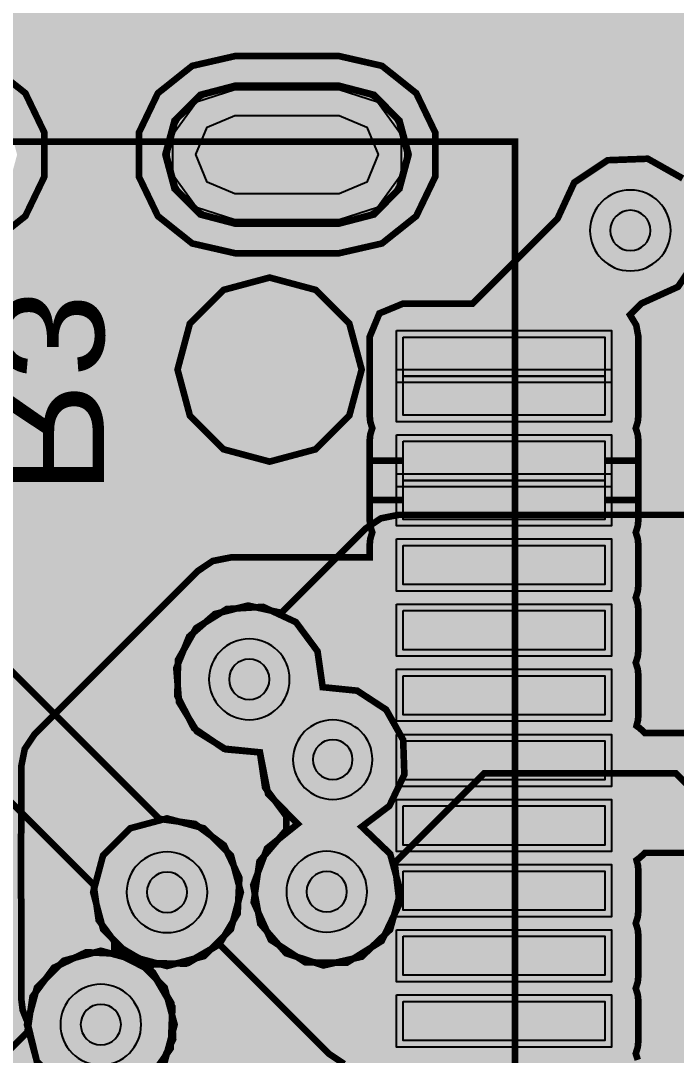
# Model space of a CAD drawing. Header units: millimetres. Extents: x -3.1 to 95.1, y -65.1 to 6.9.
# Drawn here: x 2.69 to 7.72, y -32.75 to -24.81 of the extents above; entities that cross this region are included whole.
import ezdxf
from ezdxf.enums import TextEntityAlignment as Align

# ---------------------------------------------------------------- set-up
doc = ezdxf.new("R2010")
doc.units = ezdxf.units.MM
doc.header["$MEASUREMENT"] = 0
for name, color, linetype, true_color in [('Bottom-Layer', 7, 'Continuous', 0x0000ff), ('Bottom-Silkscreen-Layer', 7, 'Continuous', 0x66cc33), ('Bottom-Solder-Mask-Layer', 7, 'Continuous', 0xaa00ff), ('Component-Shape-Layer', 7, 'Continuous', 0x00cccc), ('Document-Layer', 7, 'Continuous', 0x6464ff), ('Hole-Layer', 7, 'Continuous', 0x222222), ('Inner2', 7, 'Continuous', 0x008000), ('Multi-Layer', 7, 'Continuous', 0xc0c0c0), ('Top-Layer', 7, 'Continuous', 0xff0000), ('Top-Paste-Mask-Layer', 7, 'Continuous', 0x808080), ('Top-Silkscreen-Layer', 7, 'Continuous', 0xffcc00), ('Top-Solder-Mask-Layer', 7, 'Continuous', 0x800080)]:
    doc.layers.add(name, color=color, linetype=linetype, true_color=true_color)
doc.styles.get("Standard").update_dxf_attribs({"font": 'arial.ttf'})

msp = doc.modelspace()

# ---------------------------------------------------------------- hatches: boundary and pattern name
at = {"layer": 'Bottom-Layer'}
for points in [[(0.8361, -26.8792), (0.8378, -26.0211), (1.0315, -26.2686), (1.3315, -26.3621), (2.1315, -26.3621), (2.3955, -26.2914), (2.5887, -26.0982), (2.6595, -25.8342), (2.5887, -25.5702), (2.3955, -25.377), (2.1315, -25.3062), (1.3315, -25.3062), (1.0324, -25.3992), (0.8385, -25.6453), (0.8884, -0.6569), (1.11, -0.5008), (1.3532, -0.381), (93.599, -0.381), (94.615, -1.397), (94.488, -63.754), (93.726, -64.516), (1.27, -64.516), (0.762, -64.008), (0.7752, -57.4065), (6.35, -57.4065), (6.3526, -57.404), (6.3526, -39.624), (6.35, -39.6215), (0.8107, -39.6215), (0.8184, -35.7581), (0.9216, -35.9667), (1.1045, -36.1107), (1.3315, -36.162), (2.1315, -36.162), (2.3955, -36.0912), (2.5887, -35.898), (2.6595, -35.634), (2.5887, -35.3701), (2.3955, -35.1768), (2.1315, -35.1061), (1.3315, -35.1061), (1.1051, -35.1571), (0.9225, -35.3003), (0.8189, -35.5079), (0.8207, -34.5888), (1.9586, -34.5888), (2.14, -34.5137), (2.2152, -34.3323), (2.2152, -34.0815), (2.2602, -34.0532), (2.3006, -34.0185), (3.2434, -33.0756), (3.5166, -33.0364), (3.7388, -32.8729), (3.8574, -32.6238), (3.8443, -32.3482), (3.7026, -32.1115), (3.4659, -31.9697), (3.1903, -31.9566), (2.9412, -32.0753), (2.7777, -32.2975), (2.7385, -32.5706), (2.199, -33.1101), (2.105, -32.989), (1.9586, -32.9432), (0.824, -32.9432), (0.8247, -32.5888), (1.9586, -32.5888), (2.14, -32.5137), (2.2152, -32.3323), (2.2152, -31.1997), (2.14, -31.0183), (1.9586, -30.9432), (0.828, -30.9432), (0.8288, -30.5248), (1.9586, -30.5248), (2.0948, -30.4857), (2.1894, -30.3804), (3.2465, -31.4375), (3.2857, -31.7106), (3.4492, -31.9328), (3.6983, -32.0515), (3.9739, -32.0384), (4.2106, -31.8967), (4.3523, -31.6599), (4.3654, -31.3843), (4.2468, -31.1352), (4.0246, -30.9717), (3.7514, -30.9326), (2.2684, -29.4495), (2.2429, -29.4263), (2.2152, -29.4057), (2.2152, -29.1358), (2.14, -28.9544), (1.9586, -28.8792), (0.8321, -28.8792), (0.8328, -28.5248), (1.9586, -28.5248), (2.14, -28.4497), (2.2152, -28.2683), (2.2152, -27.1358), (2.14, -26.9544), (1.9586, -26.8792)], [(5.1315, -25.3062), (4.3315, -25.3062), (4.0676, -25.377), (3.8743, -25.5702), (3.8036, -25.8342), (3.8743, -26.0982), (4.0676, -26.2914), (4.3315, -26.3621), (5.1315, -26.3621), (5.3955, -26.2914), (5.5887, -26.0982), (5.6595, -25.8342), (5.5887, -25.5702), (5.3955, -25.377)], [(4.3315, -26.3342), (4.0376, -26.2387), (3.856, -25.9887), (3.856, -25.6797), (4.0376, -25.4297), (4.3315, -25.3342), (5.1315, -25.3342), (5.4254, -25.4297), (5.6071, -25.6797), (5.6071, -25.9887), (5.4254, -26.2387), (5.1315, -26.3342)], [(3.8909, -27.4842), (3.9855, -27.8375), (4.2441, -28.0961), (4.5974, -28.1907), (4.9507, -28.0961), (5.2093, -27.8375), (5.304, -27.4842), (5.2093, -27.1309), (4.9507, -26.8723), (4.5974, -26.7776), (4.2441, -26.8723), (3.9855, -27.1309)], [(4.6875, -29.3516), (4.4314, -29.2954), (4.1774, -29.3605), (3.9799, -29.533), (3.8812, -29.7759), (3.9025, -30.0372), (4.0392, -30.261), (4.2619, -30.3993), (4.5231, -30.4224), (4.5627, -30.6923), (4.7248, -30.9116), (4.7248, -31.0187), (4.5193, -31.2598), (4.4754, -31.5736), (4.6068, -31.8619), (4.8724, -32.0345), (5.1892, -32.0376), (5.4581, -31.87), (5.595, -31.5843), (5.5571, -31.2698), (6.2439, -30.5831), (7.7141, -30.5831), (7.9254, -30.7943), (7.9254, -31.0462), (8.0006, -31.2276), (8.182, -31.3027), (8.582, -31.3027), (8.7634, -31.2276), (8.8385, -31.0462), (8.8385, -30.4462), (8.7634, -30.2648), (8.582, -30.1896), (8.3306, -30.1896), (8.147, -30.006), (8.1644, -30.0078), (8.182, -30.0084), (8.582, -30.0084), (8.7634, -29.9333), (8.8386, -29.7519), (8.8386, -29.1519), (8.7634, -28.9705), (8.582, -28.8953), (8.3304, -28.8953), (8.1386, -28.7035), (8.0228, -28.6261), (7.8862, -28.599), (5.588, -28.599), (5.4514, -28.6261), (5.3355, -28.7035)]]:
    msp.add_hatch(color=256, dxfattribs=at).paths.add_polyline_path(points)
at = {"layer": 'Bottom-Solder-Mask-Layer'}
msp.add_hatch(color=256, dxfattribs=at).paths.add_polyline_path([(4.3315, -26.3842), (4.0565, -26.3105), (3.8552, -26.1092), (3.7815, -25.8342), (3.8552, -25.5592), (4.0565, -25.3579), (4.3315, -25.2842), (5.1315, -25.2842), (5.4065, -25.3579), (5.6078, -25.5592), (5.6815, -25.8342), (5.6078, -26.1092), (5.4065, -26.3105), (5.1315, -26.3842)])
at = {"layer": 'Hole-Layer'}
msp.add_hatch(color=256, dxfattribs=at).paths.add_polyline_path([(4.3314, -26.1342), (4.1193, -26.0464), (4.0314, -25.8342), (4.1193, -25.6221), (4.3314, -25.5342), (5.1314, -25.5342), (5.3435, -25.6221), (5.4314, -25.8342), (5.3435, -26.0464), (5.1314, -26.1342)])
at = {"layer": 'Inner2'}
for points in [[(0.7872, -39.6215), (0.8145, -25.9408), (0.9142, -26.1575), (1.0991, -26.3082), (1.3315, -26.3621), (2.1315, -26.3621), (2.3955, -26.2914), (2.5887, -26.0982), (2.6595, -25.8342), (2.5887, -25.5702), (2.3955, -25.377), (2.1315, -25.3062), (1.3315, -25.3062), (1.0997, -25.3598), (0.915, -25.5098), (0.8149, -25.7256), (0.8649, -0.6767), (1.1314, -0.4883), (1.4283, -0.3529), (93.5717, -0.3529), (93.5746, -0.3539), (93.5775, -0.355), (94.5915, -1.3689), (94.4645, -63.726), (93.7025, -64.488), (1.2466, -64.488), (0.7386, -63.98), (0.7517, -57.4065), (6.35, -57.4065), (6.3526, -57.404), (6.3526, -39.624), (6.35, -39.6215)], [(5.1315, -25.3062), (4.3315, -25.3062), (4.0676, -25.377), (3.8743, -25.5702), (3.8036, -25.8342), (3.8743, -26.0982), (4.0676, -26.2914), (4.3315, -26.3621), (5.1315, -26.3621), (5.3955, -26.2914), (5.5887, -26.0982), (5.6595, -25.8342), (5.5887, -25.5702), (5.3955, -25.377)], [(3.8909, -27.4842), (3.9855, -27.8375), (4.2441, -28.0961), (4.5974, -28.1907), (4.9507, -28.0961), (5.2093, -27.8375), (5.304, -27.4842), (5.2093, -27.1309), (4.9507, -26.8723), (4.5974, -26.7776), (4.2441, -26.8723), (3.9855, -27.1309)], [(5.0105, -32.0581), (5.3043, -31.9911), (5.5222, -31.783), (5.6026, -31.4925), (5.5227, -31.202), (5.305, -30.9935), (5.5172, -30.8329), (5.6316, -30.5926), (5.6226, -30.3266), (5.492, -30.0946), (5.2693, -29.9489), (5.0046, -29.922), (4.9652, -29.6465), (4.7994, -29.4229), (4.5471, -29.3053), (4.2693, -29.322), (4.0329, -29.469), (3.8951, -29.7109), (3.8892, -29.9892), (4.0164, -30.2367), (4.2462, -30.3938), (4.5231, -30.4224), (4.5854, -30.7406), (4.8131, -30.9713), (4.5776, -31.1593), (4.4718, -31.4414), (4.5256, -31.7379), (4.7239, -31.9649)], [(3.2435, -31.4961), (3.3194, -31.7793), (3.5267, -31.9867), (3.81, -32.0626), (4.0933, -31.9867), (4.3007, -31.7793), (4.3766, -31.4961), (4.3007, -31.2128), (4.0933, -31.0054), (3.81, -30.9295), (3.5267, -31.0054), (3.3194, -31.2128)], [(2.7355, -32.5121), (2.8114, -32.7953), (3.0187, -33.0027), (3.302, -33.0786), (3.5853, -33.0027), (3.7927, -32.7953), (3.8686, -32.5121), (3.7927, -32.2288), (3.5853, -32.0214), (3.302, -31.9455), (3.0187, -32.0214), (2.8114, -32.2288)]]:
    msp.add_hatch(color=256, dxfattribs=at).paths.add_polyline_path(points)
at = {"layer": 'Multi-Layer'}
for points in [[(4.3315, -26.3342), (4.0376, -26.2387), (3.856, -25.9887), (3.856, -25.6797), (4.0376, -25.4297), (4.3315, -25.3342), (5.1315, -25.3342), (5.4254, -25.4297), (5.6071, -25.6797), (5.6071, -25.9887), (5.4254, -26.2387), (5.1315, -26.3342)], [(4.3315, -26.3342), (4.0376, -26.2387), (3.856, -25.9887), (3.856, -25.6797), (4.0376, -25.4297), (4.3315, -25.3342), (5.1315, -25.3342), (5.4254, -25.4297), (5.6071, -25.6797), (5.6071, -25.9887), (5.4254, -26.2387), (5.1315, -26.3342)], [(4.3315, -26.3342), (4.0376, -26.2387), (3.856, -25.9887), (3.856, -25.6797), (4.0376, -25.4297), (4.3315, -25.3342), (5.1315, -25.3342), (5.4254, -25.4297), (5.6071, -25.6797), (5.6071, -25.9887), (5.4254, -26.2387), (5.1315, -26.3342)], [(4.1474, -27.4842, 1), (5.0474, -27.4842, 1)], [(4.1474, -27.4842, 1), (5.0474, -27.4842, 1)]]:
    msp.add_hatch(color=256, dxfattribs=at).paths.add_polyline_path(points)
at = {"layer": 'Top-Layer'}
for points in [[(11.5275, -37.846), (10.3166, -37.846), (10.3266, -37.8056), (10.33, -37.7641), (10.33, -35.3881), (10.2548, -35.2067), (10.0734, -35.1315), (8.1734, -35.1315), (7.992, -35.2067), (7.9169, -35.3881), (7.9169, -37.7641), (7.9203, -37.8056), (7.9303, -37.846), (1.016, -37.846), (0.762, -37.592), (0.762, -36.132), (1.0188, -36.3229), (1.3315, -36.3906), (2.1315, -36.3906), (2.4598, -36.3157), (2.723, -36.1057), (2.8691, -35.8024), (2.8691, -35.4657), (2.723, -35.1623), (2.4598, -34.9524), (2.1315, -34.8775), (1.3315, -34.8775), (1.0188, -34.9452), (0.762, -35.136), (0.762, -26.3322), (1.0188, -26.5231), (1.3315, -26.5907), (2.1315, -26.5907), (2.4598, -26.5158), (2.723, -26.3059), (2.8691, -26.0025), (2.8691, -25.6658), (2.723, -25.3625), (2.4598, -25.1526), (2.1315, -25.0776), (1.3315, -25.0776), (1.0188, -25.1453), (0.762, -25.3362), (0.762, -21.844), (13.97, -21.844), (13.97, -37.846), (13.9137, -37.846), (13.9238, -37.8056), (13.9271, -37.7641), (13.9271, -35.3881), (13.852, -35.2067), (13.6706, -35.1315), (13.1635, -35.1315), (13.1609, -34.8736), (13.2652, -34.5839), (13.2025, -34.2824), (12.9915, -34.0582), (12.6944, -33.9775), (12.3989, -34.0642), (12.1924, -34.2925), (12.1358, -34.5952), (12.2458, -34.8827), (12.2483, -35.1315), (11.7706, -35.1315), (11.5892, -35.2067), (11.5141, -35.3881), (11.5141, -37.7641), (11.5174, -37.8056)], [(5.1315, -25.0776), (4.3315, -25.0776), (4.0033, -25.1526), (3.74, -25.3625), (3.594, -25.6658), (3.594, -26.0025), (3.74, -26.3059), (4.0033, -26.5158), (4.3315, -26.5907), (5.1315, -26.5907), (5.4598, -26.5158), (5.723, -26.3059), (5.8691, -26.0025), (5.8691, -25.6658), (5.723, -25.3625), (5.4598, -25.1526)], [(4.3315, -26.3342), (4.0376, -26.2387), (3.856, -25.9887), (3.856, -25.6797), (4.0376, -25.4297), (4.3315, -25.3342), (5.1315, -25.3342), (5.4254, -25.4297), (5.6071, -25.6797), (5.6071, -25.9887), (5.4254, -26.2387), (5.1315, -26.3342)], [(2.691, -31.0414), (2.6891, -31.0624), (2.6885, -31.0836), (2.6885, -31.5065), (2.6891, -31.5277), (2.691, -31.5488), (2.691, -32.3111), (2.7024, -32.4008), (2.7361, -32.4848), (2.8115, -32.7956), (3.0432, -33.016), (3.3573, -33.0759), (3.6538, -32.9562), (3.8382, -32.6949), (3.8518, -32.3755), (3.6903, -32.0995), (3.4051, -31.955), (3.4051, -31.8923), (3.6601, -32.0424), (3.956, -32.0435), (4.2122, -31.8951), (5.0536, -32.7366), (5.1694, -32.814), (5.306, -32.8411), (5.365, -32.8411), (5.365, -33.1342), (5.365, -33.4343), (5.3701, -33.4853), (5.3852, -33.5342), (5.3701, -33.5832), (5.365, -33.6342), (5.365, -34.2341), (5.4401, -34.4155), (5.6215, -34.4907), (7.1715, -34.4907), (7.2834, -34.465), (7.3729, -34.393), (7.5709, -34.393), (7.6752, -34.6306), (7.8745, -34.7967), (8.127, -34.8566), (8.3796, -34.7977), (8.5795, -34.6323), (8.6847, -34.3951), (8.6732, -34.1359), (8.5473, -33.9091), (8.6733, -33.682), (8.6846, -33.4225), (8.5791, -33.1852), (8.3787, -33.02), (8.1257, -32.9615), (7.8732, -33.0221), (7.6742, -33.189), (7.5705, -33.4271), (7.428, -33.4271), (7.428, -33.1342), (7.428, -32.834), (7.4229, -32.7831), (7.4078, -32.7341), (7.4229, -32.6852), (7.428, -32.6342), (7.428, -32.3342), (7.4229, -32.2831), (7.4077, -32.234), (7.4229, -32.1849), (7.428, -32.1338), (7.428, -31.8338), (7.4229, -31.7829), (7.4078, -31.734), (7.4229, -31.6851), (7.428, -31.6342), (7.428, -31.3342), (7.4244, -31.2913), (7.4137, -31.2496), (7.4384, -31.2311), (7.4613, -31.2104), (7.478, -31.1937), (8.4317, -31.1937), (8.5037, -31.2656), (8.6075, -31.335), (8.73, -31.3594), (8.7796, -31.3594), (8.8542, -31.434), (8.9177, -31.4832), (8.9914, -31.5151), (9.1996, -31.6754), (9.46, -31.7099), (9.7027, -31.6093), (9.8624, -31.4007), (9.8961, -31.1401), (9.7947, -30.8978), (9.8935, -30.6552), (9.8579, -30.3958), (9.6975, -30.1887), (9.4551, -30.0895), (9.1956, -30.1246), (8.9883, -30.2846), (8.9298, -30.308), (8.877, -30.3425), (8.7841, -30.292), (8.6798, -30.2746), (7.478, -30.2746), (7.4613, -30.2579), (7.4384, -30.2371), (7.4137, -30.2187), (7.4244, -30.177), (7.428, -30.134), (7.428, -29.834), (7.4229, -29.7831), (7.4078, -29.7341), (7.4229, -29.6852), (7.428, -29.6342), (7.428, -29.3342), (7.4229, -29.2831), (7.4077, -29.2341), (7.4229, -29.1851), (7.428, -29.134), (7.428, -28.834), (7.4229, -28.7831), (7.4078, -28.7341), (7.4229, -28.6852), (7.428, -28.6342), (7.428, -28.0342), (7.4229, -27.9831), (7.4077, -27.9341), (7.4229, -27.8851), (7.428, -27.8341), (7.428, -27.2341), (7.4114, -27.1432), (7.3636, -27.064), (7.4515, -26.9761), (7.7318, -26.8487), (7.904, -26.5935), (7.9174, -26.2859), (7.7679, -26.0168), (7.4997, -25.8655), (7.1921, -25.8769), (6.9358, -26.0475), (6.8065, -26.3269), (6.1559, -26.9776), (5.6215, -26.9776), (5.4401, -27.0527), (5.365, -27.2341), (5.365, -27.8341), (5.3701, -27.8851), (5.3853, -27.9341), (5.3701, -27.9831), (5.365, -28.0342), (5.365, -28.6342), (5.3701, -28.6852), (5.3852, -28.7341), (5.3701, -28.7831), (5.365, -28.834), (5.365, -28.9263), (4.2977, -28.9263), (4.1611, -28.9535), (4.0452, -29.0309), (2.7955, -30.2806), (2.7181, -30.3964), (2.691, -30.5331)], [(3.8909, -27.4842), (3.9855, -27.8375), (4.2441, -28.0961), (4.5974, -28.1907), (4.9507, -28.0961), (5.2093, -27.8375), (5.304, -27.4842), (5.2093, -27.1309), (4.9507, -26.8723), (4.5974, -26.7776), (4.2441, -26.8723), (3.9855, -27.1309)], [(5.6215, -27.2341), (7.1715, -27.2341), (7.1715, -27.5341), (5.6215, -27.5341)], [(5.6215, -27.5341), (7.1715, -27.5341), (7.1715, -27.8341), (5.6215, -27.8341)], [(5.6215, -28.0342), (7.1715, -28.0342), (7.1715, -28.3342), (5.6215, -28.3342)], [(5.6215, -28.3342), (7.1715, -28.3342), (7.1715, -28.6342), (5.6215, -28.6342)], [(5.6215, -28.834), (7.1715, -28.834), (7.1715, -29.134), (5.6215, -29.134)], [(5.6215, -29.3342), (7.1715, -29.3342), (7.1715, -29.6342), (5.6215, -29.6342)], [(5.6215, -29.834), (7.1715, -29.834), (7.1715, -30.134), (5.6215, -30.134)], [(5.6215, -30.3342), (7.1715, -30.3342), (7.1715, -30.6342), (5.6215, -30.6342)], [(5.6215, -30.834), (7.1715, -30.834), (7.1715, -31.134), (5.6215, -31.134)], [(5.6215, -31.3342), (7.1715, -31.3342), (7.1715, -31.6342), (5.6215, -31.6342)], [(5.6215, -31.8338), (7.1715, -31.8338), (7.1715, -32.1338), (5.6215, -32.1338)], [(5.6215, -32.3342), (7.1715, -32.3342), (7.1715, -32.6342), (5.6215, -32.6342)]]:
    msp.add_hatch(color=256, dxfattribs=at).paths.add_polyline_path(points)
at = {"layer": 'Top-Paste-Mask-Layer'}
for points in [[(5.6314, -25.8217), (5.6301, -25.7968), (5.6276, -25.772), (5.6239, -25.7473), (5.619, -25.7229), (5.6128, -25.6987), (5.6055, -25.6749), (5.597, -25.6515), (5.5873, -25.6285), (5.5765, -25.606), (5.5645, -25.5842), (5.5515, -25.5629), (5.5375, -25.5423), (5.5224, -25.5224), (5.5064, -25.5033), (5.4895, -25.485), (5.4716, -25.4676), (5.4529, -25.4511), (5.4334, -25.4356), (5.4132, -25.421), (5.3922, -25.4075), (5.3706, -25.395), (5.3485, -25.3836), (5.3257, -25.3734), (5.3025, -25.3643), (5.2789, -25.3564), (5.2549, -25.3496), (5.2306, -25.344), (5.206, -25.3397), (5.1813, -25.3366), (5.1564, -25.3347), (5.1315, -25.3341), (4.3315, -25.3341), (4.3066, -25.3347), (4.2817, -25.3366), (4.257, -25.3397), (4.2324, -25.344), (4.2082, -25.3496), (4.1842, -25.3564), (4.1605, -25.3643), (4.1373, -25.3734), (4.1146, -25.3836), (4.0924, -25.395), (4.0708, -25.4075), (4.0499, -25.421), (4.0296, -25.4356), (4.0101, -25.4511), (3.9914, -25.4676), (3.9736, -25.485), (3.9566, -25.5033), (3.9406, -25.5224), (3.9256, -25.5423), (3.9115, -25.5629), (3.8985, -25.5842), (3.8866, -25.606), (3.8758, -25.6285), (3.8661, -25.6515), (3.8576, -25.6749), (3.8502, -25.6987), (3.8441, -25.7229), (3.8391, -25.7473), (3.8354, -25.772), (3.8329, -25.7968), (3.8317, -25.8217), (3.8317, -25.8466), (3.8329, -25.8715), (3.8354, -25.8963), (3.8391, -25.921), (3.8441, -25.9454), (3.8502, -25.9695), (3.8576, -25.9934), (3.8661, -26.0168), (3.8758, -26.0398), (3.8866, -26.0623), (3.8985, -26.0842), (3.9115, -26.1054), (3.9256, -26.126), (3.9406, -26.1459), (3.9566, -26.165), (3.9736, -26.1833), (3.9914, -26.2007), (4.0101, -26.2172), (4.0296, -26.2327), (4.0499, -26.2473), (4.0708, -26.2608), (4.0924, -26.2733), (4.1146, -26.2846), (4.1373, -26.2949), (4.1605, -26.304), (4.1842, -26.3119), (4.2082, -26.3187), (4.2324, -26.3242), (4.257, -26.3285), (4.2817, -26.3316), (4.3066, -26.3335), (4.3315, -26.3341), (5.1315, -26.3341), (5.1564, -26.3335), (5.1813, -26.3316), (5.206, -26.3285), (5.2306, -26.3242), (5.2549, -26.3187), (5.2789, -26.3119), (5.3025, -26.304), (5.3257, -26.2949), (5.3485, -26.2846), (5.3706, -26.2733), (5.3922, -26.2608), (5.4132, -26.2473), (5.4334, -26.2327), (5.4529, -26.2172), (5.4716, -26.2007), (5.4895, -26.1833), (5.5064, -26.165), (5.5224, -26.1459), (5.5375, -26.126), (5.5515, -26.1054), (5.5645, -26.0842), (5.5765, -26.0623), (5.5873, -26.0398), (5.597, -26.0168), (5.6055, -25.9934), (5.6128, -25.9695), (5.619, -25.9454), (5.6239, -25.921), (5.6276, -25.8963), (5.6301, -25.8715), (5.6314, -25.8466)], [(5.6314, -25.8217), (5.6301, -25.7968), (5.6276, -25.772), (5.6239, -25.7473), (5.619, -25.7229), (5.6128, -25.6987), (5.6055, -25.6749), (5.597, -25.6515), (5.5873, -25.6285), (5.5765, -25.606), (5.5645, -25.5842), (5.5515, -25.5629), (5.5375, -25.5423), (5.5224, -25.5224), (5.5064, -25.5033), (5.4895, -25.485), (5.4716, -25.4676), (5.4529, -25.4511), (5.4334, -25.4356), (5.4132, -25.421), (5.3922, -25.4075), (5.3706, -25.395), (5.3485, -25.3836), (5.3257, -25.3734), (5.3025, -25.3643), (5.2789, -25.3564), (5.2549, -25.3496), (5.2306, -25.344), (5.206, -25.3397), (5.1813, -25.3366), (5.1564, -25.3347), (5.1315, -25.3341), (4.3315, -25.3341), (4.3066, -25.3347), (4.2817, -25.3366), (4.257, -25.3397), (4.2324, -25.344), (4.2082, -25.3496), (4.1842, -25.3564), (4.1605, -25.3643), (4.1373, -25.3734), (4.1146, -25.3836), (4.0924, -25.395), (4.0708, -25.4075), (4.0499, -25.421), (4.0296, -25.4356), (4.0101, -25.4511), (3.9914, -25.4676), (3.9736, -25.485), (3.9566, -25.5033), (3.9406, -25.5224), (3.9256, -25.5423), (3.9115, -25.5629), (3.8985, -25.5842), (3.8866, -25.606), (3.8758, -25.6285), (3.8661, -25.6515), (3.8576, -25.6749), (3.8502, -25.6987), (3.8441, -25.7229), (3.8391, -25.7473), (3.8354, -25.772), (3.8329, -25.7968), (3.8317, -25.8217), (3.8317, -25.8466), (3.8329, -25.8715), (3.8354, -25.8963), (3.8391, -25.921), (3.8441, -25.9454), (3.8502, -25.9695), (3.8576, -25.9934), (3.8661, -26.0168), (3.8758, -26.0398), (3.8866, -26.0623), (3.8985, -26.0842), (3.9115, -26.1054), (3.9256, -26.126), (3.9406, -26.1459), (3.9566, -26.165), (3.9736, -26.1833), (3.9914, -26.2007), (4.0101, -26.2172), (4.0296, -26.2327), (4.0499, -26.2473), (4.0708, -26.2608), (4.0924, -26.2733), (4.1146, -26.2846), (4.1373, -26.2949), (4.1605, -26.304), (4.1842, -26.3119), (4.2082, -26.3187), (4.2324, -26.3242), (4.257, -26.3285), (4.2817, -26.3316), (4.3066, -26.3335), (4.3315, -26.3341), (5.1315, -26.3341), (5.1564, -26.3335), (5.1813, -26.3316), (5.206, -26.3285), (5.2306, -26.3242), (5.2549, -26.3187), (5.2789, -26.3119), (5.3025, -26.304), (5.3257, -26.2949), (5.3485, -26.2846), (5.3706, -26.2733), (5.3922, -26.2608), (5.4132, -26.2473), (5.4334, -26.2327), (5.4529, -26.2172), (5.4716, -26.2007), (5.4895, -26.1833), (5.5064, -26.165), (5.5224, -26.1459), (5.5375, -26.126), (5.5515, -26.1054), (5.5645, -26.0842), (5.5765, -26.0623), (5.5873, -26.0398), (5.597, -26.0168), (5.6055, -25.9934), (5.6128, -25.9695), (5.619, -25.9454), (5.6239, -25.921), (5.6276, -25.8963), (5.6301, -25.8715), (5.6314, -25.8466)], [(7.1715, -27.2341), (5.6215, -27.2341), (5.6215, -27.534), (5.6215, -27.5341), (5.6215, -27.834), (7.1715, -27.834), (7.1715, -27.5341), (7.1715, -27.534)], [(7.1715, -27.2341), (5.6215, -27.2341), (5.6215, -27.534), (5.6215, -27.5341), (5.6215, -27.834), (7.1715, -27.834), (7.1715, -27.5341), (7.1715, -27.534)], [(5.6215, -28.6341), (7.1715, -28.6341), (7.1715, -28.3342), (7.1715, -28.3341), (7.1715, -28.0342), (5.6215, -28.0342), (5.6215, -28.3341), (5.6215, -28.3342)], [(5.6215, -28.6341), (7.1715, -28.6341), (7.1715, -28.3342), (7.1715, -28.3341), (7.1715, -28.0342), (5.6215, -28.0342), (5.6215, -28.3341), (5.6215, -28.3342)], [(5.6215, -29.134), (7.1715, -29.134), (7.1715, -28.834), (5.6215, -28.834)], [(5.6215, -29.134), (7.1715, -29.134), (7.1715, -28.834), (5.6215, -28.834)], [(5.6215, -29.6341), (7.1715, -29.6341), (7.1715, -29.3341), (5.6215, -29.3341)], [(5.6215, -29.6341), (7.1715, -29.6341), (7.1715, -29.3341), (5.6215, -29.3341)], [(5.6215, -30.134), (7.1715, -30.134), (7.1715, -29.834), (5.6215, -29.834)], [(5.6215, -30.134), (7.1715, -30.134), (7.1715, -29.834), (5.6215, -29.834)], [(7.1715, -30.3341), (5.6215, -30.3341), (5.6215, -30.6341), (7.1715, -30.6341)], [(7.1715, -30.3341), (5.6215, -30.3341), (5.6215, -30.6341), (7.1715, -30.6341)], [(7.1715, -30.834), (5.6215, -30.834), (5.6215, -31.134), (7.1715, -31.134)], [(7.1715, -30.834), (5.6215, -30.834), (5.6215, -31.134), (7.1715, -31.134)], [(7.1715, -31.3341), (5.6215, -31.3341), (5.6215, -31.6341), (7.1715, -31.6341)], [(7.1715, -31.3341), (5.6215, -31.3341), (5.6215, -31.6341), (7.1715, -31.6341)], [(5.6215, -32.1338), (7.1715, -32.1338), (7.1715, -31.8338), (5.6215, -31.8338)], [(5.6215, -32.1338), (7.1715, -32.1338), (7.1715, -31.8338), (5.6215, -31.8338)], [(5.6215, -32.6341), (7.1715, -32.6341), (7.1715, -32.3341), (5.6215, -32.3341)], [(5.6215, -32.6341), (7.1715, -32.6341), (7.1715, -32.3341), (5.6215, -32.3341)]]:
    msp.add_hatch(color=256, dxfattribs=at).paths.add_polyline_path(points)
at = {"layer": 'Top-Solder-Mask-Layer'}
for points in [[(4.3315, -26.3842), (4.0565, -26.3105), (3.8552, -26.1092), (3.7815, -25.8342), (3.8552, -25.5592), (4.0565, -25.3579), (4.3315, -25.2842), (5.1315, -25.2842), (5.4065, -25.3579), (5.6078, -25.5592), (5.6815, -25.8342), (5.6078, -26.1092), (5.4065, -26.3105), (5.1315, -26.3842)], [(5.5715, -27.1841), (7.2215, -27.1841), (7.2215, -27.5841), (5.5715, -27.5841)], [(5.5715, -27.4841), (7.2215, -27.4841), (7.2215, -27.8841), (5.5715, -27.8841)], [(5.5715, -27.9842), (7.2215, -27.9842), (7.2215, -28.3842), (5.5715, -28.3842)], [(5.5715, -28.2842), (7.2215, -28.2842), (7.2215, -28.6842), (5.5715, -28.6842)], [(5.5715, -28.784), (7.2215, -28.784), (7.2215, -29.184), (5.5715, -29.184)], [(5.5715, -29.2842), (7.2215, -29.2842), (7.2215, -29.6842), (5.5715, -29.6842)], [(5.5715, -29.784), (7.2215, -29.784), (7.2215, -30.184), (5.5715, -30.184)], [(5.5715, -30.2842), (7.2215, -30.2842), (7.2215, -30.6842), (5.5715, -30.6842)], [(5.5715, -30.784), (7.2215, -30.784), (7.2215, -31.184), (5.5715, -31.184)], [(5.5715, -31.2842), (7.2215, -31.2842), (7.2215, -31.6842), (5.5715, -31.6842)], [(5.5715, -31.7838), (7.2215, -31.7838), (7.2215, -32.1838), (5.5715, -32.1838)], [(5.5715, -32.2842), (7.2215, -32.2842), (7.2215, -32.6842), (5.5715, -32.6842)]]:
    msp.add_hatch(color=256, dxfattribs=at).paths.add_polyline_path(points)

# ---------------------------------------------------------------- linework, layer by layer
at = {"layer": 'Bottom-Layer', "const_width": 0.0508}
for points in [[(5.1315, -25.3062), (4.3315, -25.3062), (4.0676, -25.377), (3.8743, -25.5702), (3.8036, -25.8342), (3.8743, -26.0982), (4.0676, -26.2914), (4.3315, -26.3621), (5.1315, -26.3621), (5.3955, -26.2914), (5.5887, -26.0982), (5.6595, -25.8342), (5.5887, -25.5702), (5.3955, -25.377)], [(3.8909, -27.4842), (3.9855, -27.8375), (4.2441, -28.0961), (4.5974, -28.1907), (4.9507, -28.0961), (5.2093, -27.8375), (5.304, -27.4842), (5.2093, -27.1309), (4.9507, -26.8723), (4.5974, -26.7776), (4.2441, -26.8723), (3.9855, -27.1309)]]:
    msp.add_lwpolyline(points, close=True, dxfattribs=at)
at = {"layer": 'Bottom-Layer'}
msp.add_lwpolyline([(4.3315, -26.3342), (4.0376, -26.2387), (3.856, -25.9887), (3.856, -25.6797), (4.0376, -25.4297), (4.3315, -25.3342), (5.1315, -25.3342), (5.4254, -25.4297), (5.6071, -25.6797), (5.6071, -25.9887), (5.4254, -26.2387), (5.1315, -26.3342)], close=True, dxfattribs=at)
for points, const_width in [([(4.7315, -25.3367), (4.7315, -25.3062)], 0.0508), ([(3.8341, -25.8342), (3.8036, -25.8342)], 0.0508), ([(5.629, -25.8342), (5.6595, -25.8342)], 0.0508), ([(7.8862, -28.599), (5.588, -28.599), (5.4514, -28.6261), (5.3355, -28.7035), (4.6875, -29.3516), (4.4314, -29.2954), (4.1774, -29.3605), (3.9799, -29.533), (3.8812, -29.7759), (3.9025, -30.0372), (4.0392, -30.261), (4.2619, -30.3993), (4.5231, -30.4224), (4.5627, -30.6923), (4.7248, -30.9116), (4.7248, -31.0187), (4.5193, -31.2598), (4.4754, -31.5736), (4.6068, -31.8619), (4.8724, -32.0345), (5.1892, -32.0376), (5.4581, -31.87), (5.595, -31.5843), (5.5571, -31.2698), (6.2439, -30.5831), (7.7141, -30.5831), (7.9254, -30.7943)], 0.0508), ([(5.588, -28.956), (4.6822, -29.8618)], 0.201), ([(7.8862, -28.956), (5.588, -28.956)], 0.201), ([(2.1894, -30.3804), (3.2465, -31.4375), (3.2857, -31.7106), (3.4492, -31.9328), (3.6983, -32.0515), (3.9739, -32.0384), (4.2106, -31.8967), (4.3523, -31.6599), (4.3654, -31.3843), (4.2468, -31.1352), (4.0246, -30.9717), (3.7514, -30.9326), (2.2684, -29.4495)], 0.0508), ([(3.81, -31.4961), (2.016, -29.702)], 0.201), ([(4.6822, -29.8618), (4.4412, -29.8618)], 0.201), ([(6.096, -30.226), (5.0819, -31.2401)], 0.201), ([(7.862, -30.226), (6.096, -30.226)], 0.201), ([(5.0819, -30.4782), (5.0819, -31.2401)], 0.201), ([(5.0819, -31.2401), (5.0819, -31.4463)], 0.201), ([(5.0819, -31.4463), (5.036, -31.4921)], 0.201), ([(3.7388, -32.8729), (3.8574, -32.6238), (3.8443, -32.3482), (3.7026, -32.1115), (3.4659, -31.9697), (3.1903, -31.9566), (2.9412, -32.0753), (2.7777, -32.2975), (2.7385, -32.5706), (2.199, -33.1101)], 0.0508), ([(3.302, -32.5121), (2.0481, -33.766)], 0.201)]:
    msp.add_lwpolyline(points, dxfattribs=dict(at, const_width=const_width))
at = {"layer": 'Bottom-Solder-Mask-Layer'}
msp.add_lwpolyline([(4.3315, -26.3842), (4.0565, -26.3105), (3.8552, -26.1092), (3.7815, -25.8342), (3.8552, -25.5592), (4.0565, -25.3579), (4.3315, -25.2842), (5.1315, -25.2842), (5.4065, -25.3579), (5.6078, -25.5592), (5.6815, -25.8342), (5.6078, -26.1092), (5.4065, -26.3105), (5.1315, -26.3842)], close=True, dxfattribs=at)
at = {"layer": 'Component-Shape-Layer', "const_width": 0.0508}
msp.add_lwpolyline([(-1.3685, -25.7341), (6.4815, -25.7341), (6.4815, -35.7341), (-1.3685, -35.7341)], close=True, dxfattribs=at)
msp.add_lwpolyline([(-1.3685, -25.7341), (6.4815, -25.7341), (6.4815, -35.7341), (-1.3685, -35.7341)], close=True, dxfattribs=at)
at = {"layer": 'Document-Layer', "const_width": 0.4}
msp.add_lwpolyline([(4.4011, -27.4842, 1), (4.8009, -27.4842), (4.8009, -27.4842, 1), (4.4011, -27.4842)], format="xyb", dxfattribs=at)
msp.add_lwpolyline([(4.4011, -27.4842, 1), (4.8009, -27.4842), (4.8009, -27.4842, 1), (4.4011, -27.4842)], format="xyb", dxfattribs=at)
at = {"layer": 'Hole-Layer'}
msp.add_lwpolyline([(4.3314, -26.1342), (4.1193, -26.0464), (4.0314, -25.8342), (4.1193, -25.6221), (4.3314, -25.5342), (5.1314, -25.5342), (5.3435, -25.6221), (5.4314, -25.8342), (5.3435, -26.0464), (5.1314, -26.1342)], close=True, dxfattribs=at)
for points in [[(7.211, -26.4161, 1), (7.521, -26.4161), (7.521, -26.4161, 1), (7.211, -26.4161)], [(4.2862, -29.8618, 1), (4.5962, -29.8618), (4.5962, -29.8618, 1), (4.2862, -29.8618)], [(4.8811, -31.4921, 1), (5.191, -31.4921), (5.191, -31.4921, 1), (4.8811, -31.4921)]]:
    msp.add_lwpolyline(points, format="xyb", dxfattribs=at)
for points in [[(4.9294, -30.4782, 1), (5.2344, -30.4782, 1)], [(3.655, -31.4961, 1), (3.965, -31.4961, 1)], [(3.147, -32.5121, 1), (3.457, -32.5121, 1)]]:
    msp.add_lwpolyline(points, format="xyb", close=True, dxfattribs=at)
at = {"layer": 'Inner2', "const_width": 0.0508}
for points in [[(5.1315, -25.3062), (4.3315, -25.3062), (4.0676, -25.377), (3.8743, -25.5702), (3.8036, -25.8342), (3.8743, -26.0982), (4.0676, -26.2914), (4.3315, -26.3621), (5.1315, -26.3621), (5.3955, -26.2914), (5.5887, -26.0982), (5.6595, -25.8342), (5.5887, -25.5702), (5.3955, -25.377)], [(3.8909, -27.4842), (3.9855, -27.8375), (4.2441, -28.0961), (4.5974, -28.1907), (4.9507, -28.0961), (5.2093, -27.8375), (5.304, -27.4842), (5.2093, -27.1309), (4.9507, -26.8723), (4.5974, -26.7776), (4.2441, -26.8723), (3.9855, -27.1309)], [(5.0105, -32.0581), (5.3043, -31.9911), (5.5222, -31.783), (5.6026, -31.4925), (5.5227, -31.202), (5.305, -30.9935), (5.5172, -30.8329), (5.6316, -30.5926), (5.6226, -30.3266), (5.492, -30.0946), (5.2693, -29.9489), (5.0046, -29.922), (4.9652, -29.6465), (4.7994, -29.4229), (4.5471, -29.3053), (4.2693, -29.322), (4.0329, -29.469), (3.8951, -29.7109), (3.8892, -29.9892), (4.0164, -30.2367), (4.2462, -30.3938), (4.5231, -30.4224), (4.5854, -30.7406), (4.8131, -30.9713), (4.5776, -31.1593), (4.4718, -31.4414), (4.5256, -31.7379), (4.7239, -31.9649)], [(3.2435, -31.4961), (3.3194, -31.7793), (3.5267, -31.9867), (3.81, -32.0626), (4.0933, -31.9867), (4.3007, -31.7793), (4.3766, -31.4961), (4.3007, -31.2128), (4.0933, -31.0054), (3.81, -30.9295), (3.5267, -31.0054), (3.3194, -31.2128)], [(2.7355, -32.5121), (2.8114, -32.7953), (3.0187, -33.0027), (3.302, -33.0786), (3.5853, -33.0027), (3.7927, -32.7953), (3.8686, -32.5121), (3.7927, -32.2288), (3.5853, -32.0214), (3.302, -31.9455), (3.0187, -32.0214), (2.8114, -32.2288)]]:
    msp.add_lwpolyline(points, close=True, dxfattribs=at)
for points in [[(4.7315, -25.3367), (4.7315, -25.3062)], [(3.8341, -25.8342), (3.8036, -25.8342)], [(5.629, -25.8342), (5.6595, -25.8342)]]:
    msp.add_lwpolyline(points, dxfattribs=at)
at = {"layer": 'Multi-Layer'}
msp.add_lwpolyline([(4.3315, -26.3342), (4.0376, -26.2387), (3.856, -25.9887), (3.856, -25.6797), (4.0376, -25.4297), (4.3315, -25.3342), (5.1315, -25.3342), (5.4254, -25.4297), (5.6071, -25.6797), (5.6071, -25.9887), (5.4254, -26.2387), (5.1315, -26.3342)], close=True, dxfattribs=at)
msp.add_lwpolyline([(4.3315, -26.3342), (4.0376, -26.2387), (3.856, -25.9887), (3.856, -25.6797), (4.0376, -25.4297), (4.3315, -25.3342), (5.1315, -25.3342), (5.4254, -25.4297), (5.6071, -25.6797), (5.6071, -25.9887), (5.4254, -26.2387), (5.1315, -26.3342)], close=True, dxfattribs=at)
msp.add_lwpolyline([(4.3315, -26.3342), (4.0376, -26.2387), (3.856, -25.9887), (3.856, -25.6797), (4.0376, -25.4297), (4.3315, -25.3342), (5.1315, -25.3342), (5.4254, -25.4297), (5.6071, -25.6797), (5.6071, -25.9887), (5.4254, -26.2387), (5.1315, -26.3342)], close=True, dxfattribs=at)
for points in [[(7.056, -26.4161, 1), (7.676, -26.4161, 1)], [(4.1312, -29.8618, 1), (4.7512, -29.8618, 1)], [(4.7769, -30.4782, 1), (5.3869, -30.4782, 1)], [(4.726, -31.4921, 1), (5.3461, -31.4921, 1)]]:
    msp.add_lwpolyline(points, format="xyb", close=True, dxfattribs=at)
at = {"layer": 'Multi-Layer', "const_width": 0.6452}
msp.add_lwpolyline([(4.1474, -27.4842, 1), (5.0474, -27.4842), (5.0474, -27.4842, 1), (4.1474, -27.4842)], format="xyb", dxfattribs=at)
msp.add_lwpolyline([(4.1474, -27.4842, 1), (5.0474, -27.4842), (5.0474, -27.4842, 1), (4.1474, -27.4842)], format="xyb", dxfattribs=at)
at = {"layer": 'Multi-Layer'}
for points in [[(3.5, -31.4961, 1), (4.12, -31.4961), (4.12, -31.4961, 1), (3.5, -31.4961)], [(2.992, -32.5121, 1), (3.612, -32.5121), (3.612, -32.5121, 1), (2.992, -32.5121)]]:
    msp.add_lwpolyline(points, format="xyb", dxfattribs=at)
at = {"layer": 'Top-Layer'}
for points, const_width in [([(0.762, -35.136), (0.762, -26.3322), (1.0188, -26.5231), (1.3315, -26.5907), (2.1315, -26.5907), (2.4598, -26.5158), (2.723, -26.3059), (2.8691, -26.0025), (2.8691, -25.6658), (2.723, -25.3625), (2.4598, -25.1526), (2.1315, -25.0776), (1.3315, -25.0776), (1.0188, -25.1453), (0.762, -25.3362), (0.762, -21.844)], 0.0508), ([(7.7679, -26.0168), (7.4997, -25.8655), (7.1921, -25.8769), (6.9358, -26.0475), (6.8065, -26.3269), (6.1559, -26.9776), (5.6215, -26.9776), (5.4401, -27.0527), (5.365, -27.2341), (5.365, -27.8341), (5.3701, -27.8851), (5.3853, -27.9341), (5.3701, -27.9831), (5.365, -28.0342), (5.365, -28.6342), (5.3701, -28.6852), (5.3852, -28.7341), (5.3701, -28.7831), (5.365, -28.834), (5.365, -28.9263), (4.2977, -28.9263), (4.1611, -28.9535), (4.0452, -29.0309), (2.7955, -30.2806), (2.7181, -30.3964), (2.691, -30.5331), (2.691, -31.0414), (2.6891, -31.0624), (2.6885, -31.0836), (2.6885, -31.5065), (2.6891, -31.5277), (2.691, -31.5488), (2.691, -32.3111), (2.7024, -32.4008), (2.7361, -32.4848), (2.8115, -32.7956)], 0.0508), ([(6.3965, -27.384), (7.3645, -26.4161)], 0.402), ([(8.6798, -30.2746), (7.478, -30.2746), (7.4613, -30.2579), (7.4384, -30.2371), (7.4137, -30.2187), (7.4244, -30.177), (7.428, -30.134), (7.428, -29.834), (7.4229, -29.7831), (7.4078, -29.7341), (7.4229, -29.6852), (7.428, -29.6342), (7.428, -29.3342), (7.4229, -29.2831), (7.4077, -29.2341), (7.4229, -29.1851), (7.428, -29.134), (7.428, -28.834), (7.4229, -28.7831), (7.4078, -28.7341), (7.4229, -28.6852), (7.428, -28.6342), (7.428, -28.0342), (7.4229, -27.9831), (7.4077, -27.9341), (7.4229, -27.8851), (7.428, -27.8341), (7.428, -27.2341), (7.4114, -27.1432), (7.3636, -27.064), (7.4515, -26.9761), (7.7318, -26.8487), (7.904, -26.5935)], 0.0508), ([(6.3965, -27.384), (6.3965, -27.684)], 0.201), ([(5.624, -28.1842), (5.365, -28.1842)], 0.0508), ([(7.169, -28.1842), (7.428, -28.1842)], 0.0508), ([(5.624, -28.4842), (5.365, -28.4842)], 0.0508), ([(7.169, -28.4842), (7.428, -28.4842)], 0.0508), ([(4.2977, -29.2834), (3.048, -30.5331)], 0.201), ([(5.4343, -29.2834), (4.2977, -29.2834)], 0.201), ([(5.5384, -29.3875), (5.4343, -29.2834)], 0.201), ([(6.2459, -29.3875), (5.5384, -29.3875)], 0.201), ([(6.3427, -29.4844), (6.2459, -29.3875)], 0.201), ([(6.3957, -29.4844), (6.3427, -29.4844)], 0.201), ([(4.4412, -29.8618), (4.238, -30.065)], 0.201), ([(5.0119, -29.8618), (4.4412, -29.8618)], 0.201), ([(5.1246, -29.9746), (5.0119, -29.8618)], 0.201), ([(5.5434, -29.9746), (5.1246, -29.9746)], 0.201), ([(5.5536, -29.9848), (5.5434, -29.9746)], 0.201), ([(6.3957, -29.9848), (5.5536, -29.9848)], 0.201), ([(4.238, -30.065), (4.238, -30.3493)], 0.201), ([(4.238, -30.3493), (4.8718, -30.983)], 0.201), ([(5.0878, -30.4841), (5.0819, -30.4782)], 0.201), ([(6.3965, -30.4841), (5.0878, -30.4841)], 0.201), ([(3.048, -30.5331), (3.048, -31.0811)], 0.201), ([(6.3965, -30.4842), (7.235, -30.4842)], 0.127), ([(7.235, -30.4842), (7.3454, -30.5946)], 0.127), ([(7.3454, -30.5946), (8.6798, -30.5946)], 0.127), ([(7.235, -30.984), (7.3454, -30.8736)], 0.127), ([(7.3454, -30.8736), (8.5643, -30.8736)], 0.127), ([(4.8718, -30.983), (6.3954, -30.983)], 0.201), ([(6.3965, -30.984), (7.235, -30.984)], 0.127), ([(3.048, -31.0811), (3.0455, -31.0836)], 0.201), ([(3.0455, -31.0836), (3.0455, -31.5065)], 0.201), ([(7.4229, -32.7831), (7.4078, -32.7341), (7.4229, -32.6852), (7.428, -32.6342), (7.428, -32.3342), (7.4229, -32.2831), (7.4077, -32.234), (7.4229, -32.1849), (7.428, -32.1338), (7.428, -31.8338), (7.4229, -31.7829), (7.4078, -31.734), (7.4229, -31.6851), (7.428, -31.6342), (7.428, -31.3342), (7.4244, -31.2913), (7.4137, -31.2496), (7.4384, -31.2311), (7.4613, -31.2104), (7.478, -31.1937), (8.4317, -31.1937)], 0.0508), ([(3.0455, -31.5065), (3.048, -31.509)], 0.201), ([(3.048, -31.509), (3.048, -32.3111)], 0.201), ([(4.318, -31.4961), (3.81, -31.4961)], 0.201), ([(5.306, -32.4841), (4.318, -31.4961)], 0.201), ([(6.3885, -31.4921), (5.036, -31.4921)], 0.201), ([(6.3965, -31.4841), (6.3885, -31.4921)], 0.201), ([(3.6538, -32.9562), (3.8382, -32.6949), (3.8518, -32.3755), (3.6903, -32.0995), (3.4051, -31.955), (3.4051, -31.8923), (3.6601, -32.0424), (3.956, -32.0435), (4.2122, -31.8951), (5.0536, -32.7366), (5.1694, -32.814)], 0.0508), ([(3.048, -32.3111), (3.249, -32.5121)], 0.201), ([(6.3965, -32.4841), (5.306, -32.4841)], 0.201), ([(3.249, -32.5121), (3.302, -32.5121)], 0.201)]:
    msp.add_lwpolyline(points, dxfattribs=dict(at, const_width=const_width))
at = {"layer": 'Top-Layer', "const_width": 0.0508}
for points in [[(5.1315, -25.0776), (4.3315, -25.0776), (4.0033, -25.1526), (3.74, -25.3625), (3.594, -25.6658), (3.594, -26.0025), (3.74, -26.3059), (4.0033, -26.5158), (4.3315, -26.5907), (5.1315, -26.5907), (5.4598, -26.5158), (5.723, -26.3059), (5.8691, -26.0025), (5.8691, -25.6658), (5.723, -25.3625), (5.4598, -25.1526)], [(3.8909, -27.4842), (3.9855, -27.8375), (4.2441, -28.0961), (4.5974, -28.1907), (4.9507, -28.0961), (5.2093, -27.8375), (5.304, -27.4842), (5.2093, -27.1309), (4.9507, -26.8723), (4.5974, -26.7776), (4.2441, -26.8723), (3.9855, -27.1309)]]:
    msp.add_lwpolyline(points, close=True, dxfattribs=at)
at = {"layer": 'Top-Layer'}
for points in [[(4.3315, -26.3342), (4.0376, -26.2387), (3.856, -25.9887), (3.856, -25.6797), (4.0376, -25.4297), (4.3315, -25.3342), (5.1315, -25.3342), (5.4254, -25.4297), (5.6071, -25.6797), (5.6071, -25.9887), (5.4254, -26.2387), (5.1315, -26.3342)], [(5.6215, -27.2341), (7.1715, -27.2341), (7.1715, -27.5341), (5.6215, -27.5341)], [(5.6215, -27.5341), (7.1715, -27.5341), (7.1715, -27.8341), (5.6215, -27.8341)], [(5.6215, -28.0342), (7.1715, -28.0342), (7.1715, -28.3342), (5.6215, -28.3342)], [(5.6215, -28.3342), (7.1715, -28.3342), (7.1715, -28.6342), (5.6215, -28.6342)], [(5.6215, -28.834), (7.1715, -28.834), (7.1715, -29.134), (5.6215, -29.134)], [(5.6215, -29.3342), (7.1715, -29.3342), (7.1715, -29.6342), (5.6215, -29.6342)], [(5.6215, -29.834), (7.1715, -29.834), (7.1715, -30.134), (5.6215, -30.134)], [(5.6215, -30.3342), (7.1715, -30.3342), (7.1715, -30.6342), (5.6215, -30.6342)], [(5.6215, -30.834), (7.1715, -30.834), (7.1715, -31.134), (5.6215, -31.134)], [(5.6215, -31.3342), (7.1715, -31.3342), (7.1715, -31.6342), (5.6215, -31.6342)], [(5.6215, -31.8338), (7.1715, -31.8338), (7.1715, -32.1338), (5.6215, -32.1338)], [(5.6215, -32.3342), (7.1715, -32.3342), (7.1715, -32.6342), (5.6215, -32.6342)]]:
    msp.add_lwpolyline(points, close=True, dxfattribs=at)
at = {"layer": 'Top-Paste-Mask-Layer', "const_width": 0.00508}
for points in [[(5.6314, -25.8217), (5.6301, -25.7968), (5.6276, -25.772), (5.6239, -25.7473), (5.619, -25.7229), (5.6128, -25.6987), (5.6055, -25.6749), (5.597, -25.6515), (5.5873, -25.6285), (5.5765, -25.606), (5.5645, -25.5842), (5.5515, -25.5629), (5.5375, -25.5423), (5.5224, -25.5224), (5.5064, -25.5033), (5.4895, -25.485), (5.4716, -25.4676), (5.4529, -25.4511), (5.4334, -25.4356), (5.4132, -25.421), (5.3922, -25.4075), (5.3706, -25.395), (5.3485, -25.3836), (5.3257, -25.3734), (5.3025, -25.3643), (5.2789, -25.3564), (5.2549, -25.3496), (5.2306, -25.344), (5.206, -25.3397), (5.1813, -25.3366), (5.1564, -25.3347), (5.1315, -25.3341), (4.3315, -25.3341), (4.3066, -25.3347), (4.2817, -25.3366), (4.257, -25.3397), (4.2324, -25.344), (4.2082, -25.3496), (4.1842, -25.3564), (4.1605, -25.3643), (4.1373, -25.3734), (4.1146, -25.3836), (4.0924, -25.395), (4.0708, -25.4075), (4.0499, -25.421), (4.0296, -25.4356), (4.0101, -25.4511), (3.9914, -25.4676), (3.9736, -25.485), (3.9566, -25.5033), (3.9406, -25.5224), (3.9256, -25.5423), (3.9115, -25.5629), (3.8985, -25.5842), (3.8866, -25.606), (3.8758, -25.6285), (3.8661, -25.6515), (3.8576, -25.6749), (3.8502, -25.6987), (3.8441, -25.7229), (3.8391, -25.7473), (3.8354, -25.772), (3.8329, -25.7968), (3.8317, -25.8217), (3.8317, -25.8466), (3.8329, -25.8715), (3.8354, -25.8963), (3.8391, -25.921), (3.8441, -25.9454), (3.8502, -25.9695), (3.8576, -25.9934), (3.8661, -26.0168), (3.8758, -26.0398), (3.8866, -26.0623), (3.8985, -26.0842), (3.9115, -26.1054), (3.9256, -26.126), (3.9406, -26.1459), (3.9566, -26.165), (3.9736, -26.1833), (3.9914, -26.2007), (4.0101, -26.2172), (4.0296, -26.2327), (4.0499, -26.2473), (4.0708, -26.2608), (4.0924, -26.2733), (4.1146, -26.2846), (4.1373, -26.2949), (4.1605, -26.304), (4.1842, -26.3119), (4.2082, -26.3187), (4.2324, -26.3242), (4.257, -26.3285), (4.2817, -26.3316), (4.3066, -26.3335), (4.3315, -26.3341), (5.1315, -26.3341), (5.1564, -26.3335), (5.1813, -26.3316), (5.206, -26.3285), (5.2306, -26.3242), (5.2549, -26.3187), (5.2789, -26.3119), (5.3025, -26.304), (5.3257, -26.2949), (5.3485, -26.2846), (5.3706, -26.2733), (5.3922, -26.2608), (5.4132, -26.2473), (5.4334, -26.2327), (5.4529, -26.2172), (5.4716, -26.2007), (5.4895, -26.1833), (5.5064, -26.165), (5.5224, -26.1459), (5.5375, -26.126), (5.5515, -26.1054), (5.5645, -26.0842), (5.5765, -26.0623), (5.5873, -26.0398), (5.597, -26.0168), (5.6055, -25.9934), (5.6128, -25.9695), (5.619, -25.9454), (5.6239, -25.921), (5.6276, -25.8963), (5.6301, -25.8715), (5.6314, -25.8466)], [(5.6314, -25.8217), (5.6301, -25.7968), (5.6276, -25.772), (5.6239, -25.7473), (5.619, -25.7229), (5.6128, -25.6987), (5.6055, -25.6749), (5.597, -25.6515), (5.5873, -25.6285), (5.5765, -25.606), (5.5645, -25.5842), (5.5515, -25.5629), (5.5375, -25.5423), (5.5224, -25.5224), (5.5064, -25.5033), (5.4895, -25.485), (5.4716, -25.4676), (5.4529, -25.4511), (5.4334, -25.4356), (5.4132, -25.421), (5.3922, -25.4075), (5.3706, -25.395), (5.3485, -25.3836), (5.3257, -25.3734), (5.3025, -25.3643), (5.2789, -25.3564), (5.2549, -25.3496), (5.2306, -25.344), (5.206, -25.3397), (5.1813, -25.3366), (5.1564, -25.3347), (5.1315, -25.3341), (4.3315, -25.3341), (4.3066, -25.3347), (4.2817, -25.3366), (4.257, -25.3397), (4.2324, -25.344), (4.2082, -25.3496), (4.1842, -25.3564), (4.1605, -25.3643), (4.1373, -25.3734), (4.1146, -25.3836), (4.0924, -25.395), (4.0708, -25.4075), (4.0499, -25.421), (4.0296, -25.4356), (4.0101, -25.4511), (3.9914, -25.4676), (3.9736, -25.485), (3.9566, -25.5033), (3.9406, -25.5224), (3.9256, -25.5423), (3.9115, -25.5629), (3.8985, -25.5842), (3.8866, -25.606), (3.8758, -25.6285), (3.8661, -25.6515), (3.8576, -25.6749), (3.8502, -25.6987), (3.8441, -25.7229), (3.8391, -25.7473), (3.8354, -25.772), (3.8329, -25.7968), (3.8317, -25.8217), (3.8317, -25.8466), (3.8329, -25.8715), (3.8354, -25.8963), (3.8391, -25.921), (3.8441, -25.9454), (3.8502, -25.9695), (3.8576, -25.9934), (3.8661, -26.0168), (3.8758, -26.0398), (3.8866, -26.0623), (3.8985, -26.0842), (3.9115, -26.1054), (3.9256, -26.126), (3.9406, -26.1459), (3.9566, -26.165), (3.9736, -26.1833), (3.9914, -26.2007), (4.0101, -26.2172), (4.0296, -26.2327), (4.0499, -26.2473), (4.0708, -26.2608), (4.0924, -26.2733), (4.1146, -26.2846), (4.1373, -26.2949), (4.1605, -26.304), (4.1842, -26.3119), (4.2082, -26.3187), (4.2324, -26.3242), (4.257, -26.3285), (4.2817, -26.3316), (4.3066, -26.3335), (4.3315, -26.3341), (5.1315, -26.3341), (5.1564, -26.3335), (5.1813, -26.3316), (5.206, -26.3285), (5.2306, -26.3242), (5.2549, -26.3187), (5.2789, -26.3119), (5.3025, -26.304), (5.3257, -26.2949), (5.3485, -26.2846), (5.3706, -26.2733), (5.3922, -26.2608), (5.4132, -26.2473), (5.4334, -26.2327), (5.4529, -26.2172), (5.4716, -26.2007), (5.4895, -26.1833), (5.5064, -26.165), (5.5224, -26.1459), (5.5375, -26.126), (5.5515, -26.1054), (5.5645, -26.0842), (5.5765, -26.0623), (5.5873, -26.0398), (5.597, -26.0168), (5.6055, -25.9934), (5.6128, -25.9695), (5.619, -25.9454), (5.6239, -25.921), (5.6276, -25.8963), (5.6301, -25.8715), (5.6314, -25.8466)], [(7.1715, -27.2341), (5.6215, -27.2341), (5.6215, -27.534), (5.6215, -27.5341), (5.6215, -27.834), (7.1715, -27.834), (7.1715, -27.5341), (7.1715, -27.534)], [(7.1715, -27.2341), (5.6215, -27.2341), (5.6215, -27.534), (5.6215, -27.5341), (5.6215, -27.834), (7.1715, -27.834), (7.1715, -27.5341), (7.1715, -27.534)], [(5.6215, -28.6341), (7.1715, -28.6341), (7.1715, -28.3342), (7.1715, -28.3341), (7.1715, -28.0342), (5.6215, -28.0342), (5.6215, -28.3341), (5.6215, -28.3342)], [(5.6215, -28.6341), (7.1715, -28.6341), (7.1715, -28.3342), (7.1715, -28.3341), (7.1715, -28.0342), (5.6215, -28.0342), (5.6215, -28.3341), (5.6215, -28.3342)], [(5.6215, -29.134), (7.1715, -29.134), (7.1715, -28.834), (5.6215, -28.834)], [(5.6215, -29.134), (7.1715, -29.134), (7.1715, -28.834), (5.6215, -28.834)], [(5.6215, -29.6341), (7.1715, -29.6341), (7.1715, -29.3341), (5.6215, -29.3341)], [(5.6215, -29.6341), (7.1715, -29.6341), (7.1715, -29.3341), (5.6215, -29.3341)], [(5.6215, -30.134), (7.1715, -30.134), (7.1715, -29.834), (5.6215, -29.834)], [(5.6215, -30.134), (7.1715, -30.134), (7.1715, -29.834), (5.6215, -29.834)], [(7.1715, -30.3341), (5.6215, -30.3341), (5.6215, -30.6341), (7.1715, -30.6341)], [(7.1715, -30.3341), (5.6215, -30.3341), (5.6215, -30.6341), (7.1715, -30.6341)], [(7.1715, -30.834), (5.6215, -30.834), (5.6215, -31.134), (7.1715, -31.134)], [(7.1715, -30.834), (5.6215, -30.834), (5.6215, -31.134), (7.1715, -31.134)], [(7.1715, -31.3341), (5.6215, -31.3341), (5.6215, -31.6341), (7.1715, -31.6341)], [(7.1715, -31.3341), (5.6215, -31.3341), (5.6215, -31.6341), (7.1715, -31.6341)], [(5.6215, -32.1338), (7.1715, -32.1338), (7.1715, -31.8338), (5.6215, -31.8338)], [(5.6215, -32.1338), (7.1715, -32.1338), (7.1715, -31.8338), (5.6215, -31.8338)], [(5.6215, -32.6341), (7.1715, -32.6341), (7.1715, -32.3341), (5.6215, -32.3341)], [(5.6215, -32.6341), (7.1715, -32.6341), (7.1715, -32.3341), (5.6215, -32.3341)]]:
    msp.add_lwpolyline(points, close=True, dxfattribs=at)
at = {"layer": 'Top-Silkscreen-Layer', "const_width": 0.152}
for points in [[(3.6588, -25.7341), (2.8042, -25.7341)], [(3.6588, -25.7341), (2.8042, -25.7341)], [(6.4815, -25.7341), (5.8042, -25.7341)], [(6.4815, -25.7341), (5.8042, -25.7341)], [(6.4815, -27.0539), (6.4815, -25.7341)], [(6.4815, -27.0539), (6.4815, -25.7341)]]:
    msp.add_lwpolyline(points, dxfattribs=at)
at = {"layer": 'Top-Solder-Mask-Layer'}
for points in [[(4.3315, -26.3842), (4.0565, -26.3105), (3.8552, -26.1092), (3.7815, -25.8342), (3.8552, -25.5592), (4.0565, -25.3579), (4.3315, -25.2842), (5.1315, -25.2842), (5.4065, -25.3579), (5.6078, -25.5592), (5.6815, -25.8342), (5.6078, -26.1092), (5.4065, -26.3105), (5.1315, -26.3842)], [(5.5715, -27.1841), (7.2215, -27.1841), (7.2215, -27.5841), (5.5715, -27.5841)], [(5.5715, -27.4841), (7.2215, -27.4841), (7.2215, -27.8841), (5.5715, -27.8841)], [(5.5715, -27.9842), (7.2215, -27.9842), (7.2215, -28.3842), (5.5715, -28.3842)], [(5.5715, -28.2842), (7.2215, -28.2842), (7.2215, -28.6842), (5.5715, -28.6842)], [(5.5715, -28.784), (7.2215, -28.784), (7.2215, -29.184), (5.5715, -29.184)], [(5.5715, -29.2842), (7.2215, -29.2842), (7.2215, -29.6842), (5.5715, -29.6842)], [(5.5715, -29.784), (7.2215, -29.784), (7.2215, -30.184), (5.5715, -30.184)], [(5.5715, -30.2842), (7.2215, -30.2842), (7.2215, -30.6842), (5.5715, -30.6842)], [(5.5715, -30.784), (7.2215, -30.784), (7.2215, -31.184), (5.5715, -31.184)], [(5.5715, -31.2842), (7.2215, -31.2842), (7.2215, -31.6842), (5.5715, -31.6842)], [(5.5715, -31.7838), (7.2215, -31.7838), (7.2215, -32.1838), (5.5715, -32.1838)], [(5.5715, -32.2842), (7.2215, -32.2842), (7.2215, -32.6842), (5.5715, -32.6842)]]:
    msp.add_lwpolyline(points, close=True, dxfattribs=at)

# ---------------------------------------------------------------- texts
at = {"layer": 'Bottom-Silkscreen-Layer', "text_generation_flag": 2, "width": 1.1}
msp.add_text('R3', height=0.8001, rotation=-90, dxfattribs=at).set_placement((2.286, -28.4481), align=Align.BOTTOM_LEFT)

doc.saveas('drawing.dxf')
